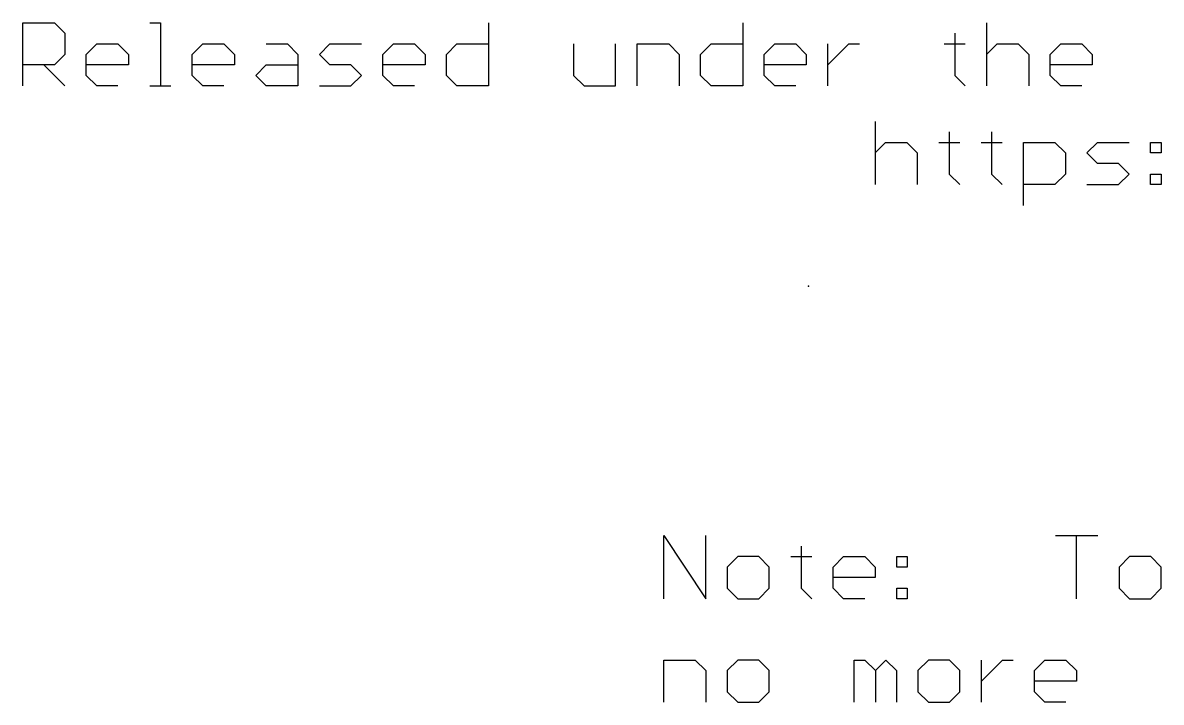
# Model space of a CAD drawing. Extents: x -47 to 60, y -34 to 22.
# Drawn here: x -46.91 to -17.59, y -33.58 to -16.08 of the extents above; entities that cross this region are included whole.
import ezdxf

# ---------------------------------------------------------------- set-up
doc = ezdxf.new("R2010")
doc.units = 0
doc.layers.add('23', color=53, linetype='CONTINUOUS')
doc.layers.add('51', color=253, linetype='CONTINUOUS')

msp = doc.modelspace()

# ---------------------------------------------------------------- linework, layer by layer
at = {"layer": '23'}
msp.add_point((-26.67, -22.86), dxfattribs=at)
at = {"layer": '51'}
for p, q in [((-46.9138, -17.7038), (-46.9138, -16.0768)), ((-46.9138, -16.0768), (-46.1003, -16.0768)), ((-46.1003, -16.0768), (-45.8291, -16.348)), ((-43.6395, -16.0768), (-43.3683, -16.0768)), ((-43.3683, -16.0768), (-43.3683, -17.7038)), ((-34.9148, -16.0768), (-34.9148, -17.7038)), ((-28.3661, -16.0768), (-28.3661, -17.7038)), ((-22.0836, -16.0768), (-22.0836, -17.7038)), ((-45.8291, -16.348), (-45.8291, -16.8903)), ((-22.9039, -16.348), (-22.9039, -17.4326)), ((-45.2766, -16.8903), (-45.0055, -16.6191)), ((-45.0055, -16.6191), (-44.4631, -16.6191)), ((-44.4631, -16.6191), (-44.192, -16.8903)), ((-42.5481, -16.8903), (-42.2769, -16.6191)), ((-42.2769, -16.6191), (-41.7346, -16.6191)), ((-41.7346, -16.6191), (-41.4634, -16.8903)), ((-40.6397, -16.6191), (-40.0974, -16.6191)), ((-40.0974, -16.6191), (-39.8262, -16.8903)), ((-39.2737, -16.8903), (-39.0026, -16.6191)), ((-39.0026, -16.6191), (-38.1891, -16.6191)), ((-37.6366, -16.8903), (-37.3654, -16.6191)), ((-37.3654, -16.6191), (-36.8231, -16.6191)), ((-36.8231, -16.6191), (-36.5519, -16.8903)), ((-35.9994, -16.8903), (-35.7283, -16.6191)), ((-35.7283, -16.6191), (-34.9148, -16.6191)), ((-32.7251, -16.6191), (-32.7251, -17.4326)), ((-31.6405, -17.7038), (-31.6405, -16.6191)), ((-31.088, -17.7038), (-31.088, -16.6191)), ((-31.088, -16.6191), (-30.2745, -16.6191)), ((-30.2745, -16.6191), (-30.0033, -16.8903)), ((-29.4508, -16.8903), (-29.1796, -16.6191)), ((-29.1796, -16.6191), (-28.3661, -16.6191)), ((-27.8136, -16.8903), (-27.5425, -16.6191)), ((-27.5425, -16.6191), (-27.0002, -16.6191)), ((-27.0002, -16.6191), (-26.729, -16.8903)), ((-26.1765, -17.7038), (-26.1765, -16.6191)), ((-26.1765, -17.1615), (-25.6342, -16.6191)), ((-25.6342, -16.6191), (-25.363, -16.6191)), ((-23.175, -16.6191), (-22.6327, -16.6191)), ((-22.0836, -16.8903), (-21.8124, -16.6191)), ((-21.8124, -16.6191), (-21.2701, -16.6191)), ((-21.2701, -16.6191), (-20.9989, -16.8903)), ((-20.4464, -16.8903), (-20.1753, -16.6191)), ((-20.1753, -16.6191), (-19.6329, -16.6191)), ((-19.6329, -16.6191), (-19.3618, -16.8903)), ((-45.8291, -16.8903), (-46.1003, -17.1615)), ((-45.2766, -17.4326), (-45.2766, -16.8903)), ((-44.192, -16.8903), (-44.192, -17.1615)), ((-42.5481, -17.4326), (-42.5481, -16.8903)), ((-41.4634, -16.8903), (-41.4634, -17.1615)), ((-39.8262, -16.8903), (-39.8262, -17.7038)), ((-39.0026, -17.1615), (-39.2737, -16.8903)), ((-37.6366, -17.4326), (-37.6366, -16.8903)), ((-36.5519, -16.8903), (-36.5519, -17.1615)), ((-35.9994, -17.4326), (-35.9994, -16.8903)), ((-30.0033, -16.8903), (-30.0033, -17.7038)), ((-29.4508, -17.4326), (-29.4508, -16.8903)), ((-27.8136, -17.4326), (-27.8136, -16.8903)), ((-26.729, -16.8903), (-26.729, -17.1615)), ((-20.9989, -16.8903), (-20.9989, -17.7038)), ((-20.4464, -17.4326), (-20.4464, -16.8903)), ((-19.3618, -16.8903), (-19.3618, -17.1615)), ((-46.1003, -17.1615), (-46.9138, -17.1615)), ((-46.3715, -17.1615), (-45.8291, -17.7038)), ((-44.192, -17.1615), (-45.2766, -17.1615)), ((-41.4634, -17.1615), (-42.5481, -17.1615)), ((-40.9109, -17.4326), (-40.6397, -17.1615)), ((-40.6397, -17.1615), (-39.8262, -17.1615)), ((-38.4602, -17.1615), (-39.0026, -17.1615)), ((-38.1891, -17.4326), (-38.4602, -17.1615)), ((-36.5519, -17.1615), (-37.6366, -17.1615)), ((-26.729, -17.1615), (-27.8136, -17.1615)), ((-19.3618, -17.1615), (-20.4464, -17.1615)), ((-45.0055, -17.7038), (-45.2766, -17.4326)), ((-42.2769, -17.7038), (-42.5481, -17.4326)), ((-40.6397, -17.7038), (-40.9109, -17.4326)), ((-38.4602, -17.7038), (-38.1891, -17.4326)), ((-37.3654, -17.7038), (-37.6366, -17.4326)), ((-35.7283, -17.7038), (-35.9994, -17.4326)), ((-32.7251, -17.4326), (-32.4539, -17.7038)), ((-29.1796, -17.7038), (-29.4508, -17.4326)), ((-27.5425, -17.7038), (-27.8136, -17.4326)), ((-22.9039, -17.4326), (-22.6327, -17.7038)), ((-20.1753, -17.7038), (-20.4464, -17.4326)), ((-44.4631, -17.7038), (-45.0055, -17.7038)), ((-43.6395, -17.7038), (-43.0972, -17.7038)), ((-41.7346, -17.7038), (-42.2769, -17.7038)), ((-39.8262, -17.7038), (-40.6397, -17.7038)), ((-39.2737, -17.7038), (-38.4602, -17.7038)), ((-36.8231, -17.7038), (-37.3654, -17.7038)), ((-34.9148, -17.7038), (-35.7283, -17.7038)), ((-32.4539, -17.7038), (-31.6405, -17.7038)), ((-28.3661, -17.7038), (-29.1796, -17.7038)), ((-27.0002, -17.7038), (-27.5425, -17.7038)), ((-19.6329, -17.7038), (-20.1753, -17.7038)), ((-24.9566, -18.6168), (-24.9566, -20.2438)), ((-23.0483, -18.888), (-23.0483, -19.9726)), ((-21.9569, -18.888), (-21.9569, -19.9726)), ((-24.9566, -19.4303), (-24.6855, -19.1591)), ((-24.6855, -19.1591), (-24.1432, -19.1591)), ((-24.1432, -19.1591), (-23.872, -19.4303)), ((-23.3195, -19.1591), (-22.7772, -19.1591)), ((-22.228, -19.1591), (-21.6857, -19.1591)), ((-21.1366, -20.7861), (-21.1366, -19.1591)), ((-21.1366, -19.1591), (-20.3231, -19.1591)), ((-20.3231, -19.1591), (-20.052, -19.4303)), ((-19.4995, -19.4303), (-19.2283, -19.1591)), ((-19.2283, -19.1591), (-18.4148, -19.1591)), ((-17.8623, -19.1591), (-17.5911, -19.1591)), ((-17.8623, -19.4303), (-17.8623, -19.1591)), ((-17.5911, -19.1591), (-17.5911, -19.4303)), ((-23.872, -19.4303), (-23.872, -20.2438)), ((-20.052, -19.4303), (-20.052, -19.9726)), ((-19.2283, -19.7015), (-19.4995, -19.4303)), ((-17.5911, -19.4303), (-17.8623, -19.4303)), ((-18.686, -19.7015), (-19.2283, -19.7015)), ((-18.4148, -19.9726), (-18.686, -19.7015)), ((-23.0483, -19.9726), (-22.7772, -20.2438)), ((-21.9569, -19.9726), (-21.6857, -20.2438)), ((-20.052, -19.9726), (-20.3231, -20.2438)), ((-18.686, -20.2438), (-18.4148, -19.9726)), ((-17.8623, -19.9726), (-17.5911, -19.9726)), ((-17.8623, -20.2438), (-17.8623, -19.9726)), ((-17.5911, -19.9726), (-17.5911, -20.2438)), ((-20.3231, -20.2438), (-21.1366, -20.2438)), ((-19.4995, -20.2438), (-18.686, -20.2438)), ((-17.5911, -20.2438), (-17.8623, -20.2438)), ((-30.4038, -30.9118), (-30.4038, -29.2848)), ((-30.4038, -29.2848), (-29.3191, -30.9118)), ((-29.3191, -30.9118), (-29.3191, -29.2848)), ((-20.308, -29.2848), (-19.2233, -29.2848)), ((-19.7657, -30.9118), (-19.7657, -29.2848)), ((-26.8583, -29.556), (-26.8583, -30.6406)), ((-28.4955, -29.8271), (-28.7666, -30.0983)), ((-27.9532, -29.8271), (-28.4955, -29.8271)), ((-27.682, -30.0983), (-27.9532, -29.8271)), ((-27.1295, -29.8271), (-26.5872, -29.8271)), ((-26.0381, -30.0983), (-25.7669, -29.8271)), ((-25.7669, -29.8271), (-25.2246, -29.8271)), ((-25.2246, -29.8271), (-24.9534, -30.0983)), ((-24.4009, -29.8271), (-24.1297, -29.8271)), ((-24.4009, -30.0983), (-24.4009, -29.8271)), ((-24.1297, -29.8271), (-24.1297, -30.0983)), ((-18.3997, -29.8271), (-18.6708, -30.0983)), ((-17.8574, -29.8271), (-18.3997, -29.8271)), ((-17.5862, -30.0983), (-17.8574, -29.8271)), ((-28.7666, -30.0983), (-28.7666, -30.6406)), ((-27.682, -30.6406), (-27.682, -30.0983)), ((-26.0381, -30.6406), (-26.0381, -30.0983)), ((-24.9534, -30.0983), (-24.9534, -30.3695)), ((-24.1297, -30.0983), (-24.4009, -30.0983)), ((-18.6708, -30.0983), (-18.6708, -30.6406)), ((-17.5862, -30.6406), (-17.5862, -30.0983)), ((-24.9534, -30.3695), (-26.0381, -30.3695)), ((-28.7666, -30.6406), (-28.4955, -30.9118)), ((-27.9532, -30.9118), (-27.682, -30.6406)), ((-26.8583, -30.6406), (-26.5872, -30.9118)), ((-25.7669, -30.9118), (-26.0381, -30.6406)), ((-24.4009, -30.6406), (-24.1297, -30.6406)), ((-24.4009, -30.9118), (-24.4009, -30.6406)), ((-24.1297, -30.6406), (-24.1297, -30.9118)), ((-18.6708, -30.6406), (-18.3997, -30.9118)), ((-17.8574, -30.9118), (-17.5862, -30.6406)), ((-28.4955, -30.9118), (-27.9532, -30.9118)), ((-25.2246, -30.9118), (-25.7669, -30.9118)), ((-24.1297, -30.9118), (-24.4009, -30.9118)), ((-18.3997, -30.9118), (-17.8574, -30.9118)), ((-30.4038, -33.5788), (-30.4038, -32.4941)), ((-30.4038, -32.4941), (-29.5903, -32.4941)), ((-29.5903, -32.4941), (-29.3191, -32.7653)), ((-28.4955, -32.4941), (-28.7666, -32.7653)), ((-27.9532, -32.4941), (-28.4955, -32.4941)), ((-27.682, -32.7653), (-27.9532, -32.4941)), ((-25.4923, -33.5788), (-25.4923, -32.4941)), ((-25.4923, -32.4941), (-25.2212, -32.4941)), ((-25.2212, -32.4941), (-24.95, -32.7653)), ((-24.95, -32.7653), (-24.6788, -32.4941)), ((-24.6788, -32.4941), (-24.4077, -32.7653)), ((-23.584, -32.4941), (-23.8552, -32.7653)), ((-23.0417, -32.4941), (-23.584, -32.4941)), ((-22.7705, -32.7653), (-23.0417, -32.4941)), ((-22.218, -33.5788), (-22.218, -32.4941)), ((-22.218, -33.0365), (-21.6757, -32.4941)), ((-21.6757, -32.4941), (-21.4045, -32.4941)), ((-20.8537, -32.7653), (-20.5826, -32.4941)), ((-20.5826, -32.4941), (-20.0402, -32.4941)), ((-20.0402, -32.4941), (-19.7691, -32.7653)), ((-29.3191, -32.7653), (-29.3191, -33.5788)), ((-28.7666, -32.7653), (-28.7666, -33.3076)), ((-27.682, -33.3076), (-27.682, -32.7653)), ((-24.95, -32.7653), (-24.95, -33.5788)), ((-24.4077, -32.7653), (-24.4077, -33.5788)), ((-23.8552, -32.7653), (-23.8552, -33.3076)), ((-22.7705, -33.3076), (-22.7705, -32.7653)), ((-20.8537, -33.3076), (-20.8537, -32.7653)), ((-19.7691, -32.7653), (-19.7691, -33.0365)), ((-19.7691, -33.0365), (-20.8537, -33.0365)), ((-28.7666, -33.3076), (-28.4955, -33.5788)), ((-27.9532, -33.5788), (-27.682, -33.3076)), ((-23.8552, -33.3076), (-23.584, -33.5788)), ((-23.0417, -33.5788), (-22.7705, -33.3076)), ((-20.5826, -33.5788), (-20.8537, -33.3076)), ((-28.4955, -33.5788), (-27.9532, -33.5788)), ((-23.584, -33.5788), (-23.0417, -33.5788)), ((-20.0402, -33.5788), (-20.5826, -33.5788))]:
    msp.add_line(p, q, dxfattribs=at)

doc.saveas('drawing.dxf')
